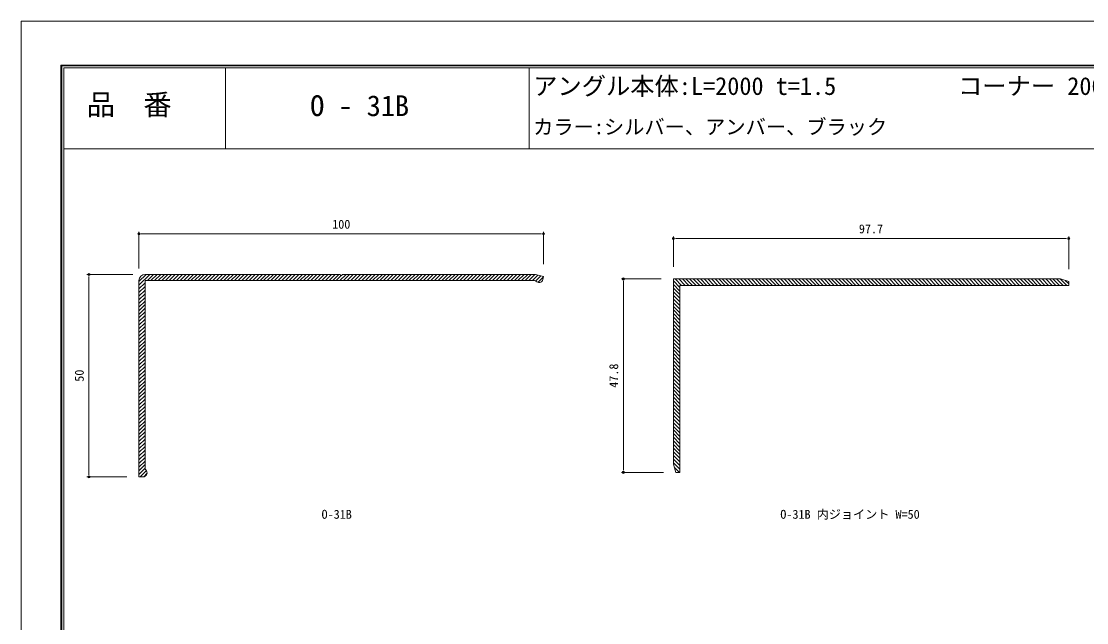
# Model space of a CAD drawing. Units: millimetres on the paper. Extents: x -210 to 210, y -148 to 149.
# Drawn here: x -210 to 53.3, y 0 to 148.5 of the extents above; entities that cross this region are included whole.
import ezdxf
from ezdxf.enums import TextEntityAlignment as Align

# ---------------------------------------------------------------- set-up
doc = ezdxf.new("R2010")
doc.units = ezdxf.units.MM
for name, color, linetype, lineweight in [('0-0_0', 7, 'Continuous', 9), ('0-1_1-1図枠', 3, 'Continuous', 18), ('0-3_2-1寸法', 7, 'Continuous', 9), ('0-4_Defpoints', 7, 'Continuous', 9), ('0-6_5-1実寸型', 1, 'Continuous', 18), ('0-7_6-1ハッチング', 6, 'Continuous', 18)]:
    doc.layers.add(name, color=color, linetype=linetype, lineweight=lineweight)
doc.layers.add('0-2_1-2図名', color=7, linetype='Continuous')
doc.layers.add('0-5_1-4文字', color=7, linetype='Continuous')
doc.styles.add('ＭＳ ゴシック', font='')
doc.styles.get('ＭＳ ゴシック').set_extended_font_data('MS Gothic')

# ---------------------------------------------------------------- blocks, each defined once
blk = doc.blocks.new('_Dot')
at = {"layer": '0-0_0'}
for p, q in [((-4, 0), (-8, 0)), ((2, 0), (-2, 0))]:
    blk.add_line(p, q, dxfattribs=at)
blk.add_circle((0, 0), 2, dxfattribs=at)

msp = doc.modelspace()

# ---------------------------------------------------------------- linework, layer by layer
at = {"layer": '0-1_1-1図枠'}
for p, q in [((-199.991, 137.502), (-199.991, -137.498)), ((-199.991, 137.502), (200.009, 137.502)), ((-199.491, 137.002), (-199.491, -136.998)), ((-199.491, 137.002), (199.509, 137.002)), ((-159.491, 137.002), (-159.491, 117.002)), ((-84.491, 137.002), (-84.491, 117.002)), ((-199.491, 117.002), (199.509, 117.002))]:
    msp.add_line(p, q, dxfattribs=at)
at = {"layer": '0-3_2-1寸法'}
for p, q in [((-180.912, 87.502), (-180.912, 96.502)), ((-179.912, 96.002), (-81.912, 96.002)), ((-80.912, 88.502), (-80.912, 96.502)), ((-48.841, 87.877), (-48.841, 95.377)), ((-47.841, 94.877), (47.859, 94.877)), ((48.859, 87.277), (48.859, 95.377)), ((-182.442, 86.002), (-193.771, 86.002)), ((-193.271, 37.002), (-193.271, 85.002)), ((-51.841, 84.877), (-61.699, 84.877)), ((-61.199, 38.127), (-61.199, 83.877)), ((-51.241, 37.127), (-61.699, 37.127)), ((-183.912, 36.002), (-193.771, 36.002))]:
    msp.add_line(p, q, dxfattribs=at)
at = {"layer": '0-4_Defpoints'}
for q in [(-200.191, -137.698), (200.209, 137.702), (-200.191, -137.698), (200.209, 137.702)]:
    msp.add_line((-200.191, 137.702), q, dxfattribs=at)
msp.add_lwpolyline([(-209.991, -148.498), (-209.991, 148.502), (210.009, 148.502), (210.009, -148.498)], close=True, dxfattribs=at)
at = {"layer": '0-6_5-1実寸型'}
for points in [[(-180.912, 84.502), (-180.912, 36.002), (-179.912, 36.002)], [(-131.081, 85.795), (-131.212, 86.002), (-179.412, 86.002)], [(-179.412, 38.12), (-179.412, 84.502), (-83.185, 84.502)], [(-82.912, 86.002), (-130.612, 86.002), (-130.743, 85.795)], [(-81.101, 84.747), (-80.912, 85.502), (-82.912, 86.002)]]:
    msp.add_lwpolyline(points, dxfattribs=at)
msp.add_lwpolyline([(-48.241, 37.127), (-48.841, 39.127), (-48.841, 84.877), (46.859, 84.877), (48.859, 84.277), (48.859, 83.277), (-47.241, 83.277), (-47.241, 37.127)], close=True, dxfattribs=at)
for centre, radius, start, end in [((-179.412, 84.502), 1.5, 90, 180), ((-130.912, 85.902), 0.2, 212.33353, 327.66647), ((-83.185, 84.002), 0.5, 41.85953, 90), ((-82.068, 85.003), 1, 221.85953, 345.14023), ((-179.912, 37.002), 1, 270, 48.18969), ((-178.912, 38.12), 0.5, 180, 228.18969)]:
    msp.add_arc(centre, radius, start, end, dxfattribs=at)
at = {"layer": '0-7_6-1ハッチング'}
for p, q in [((-180.912, 84.223), (-179.133, 86.002)), ((-180.912, 83.325), (-178.235, 86.002)), ((-180.52, 85.513), (-180.424, 85.61)), ((-178.837, 84.502), (-177.337, 86.002)), ((-177.939, 84.502), (-176.439, 86.002)), ((-177.041, 84.502), (-175.541, 86.002)), ((-176.143, 84.502), (-174.643, 86.002)), ((-175.245, 84.502), (-173.745, 86.002)), ((-174.347, 84.502), (-172.847, 86.002)), ((-173.449, 84.502), (-171.949, 86.002)), ((-172.551, 84.502), (-171.051, 86.002)), ((-171.653, 84.502), (-170.153, 86.002)), ((-170.755, 84.502), (-169.255, 86.002)), ((-169.857, 84.502), (-168.357, 86.002)), ((-168.959, 84.502), (-167.459, 86.002)), ((-168.061, 84.502), (-166.561, 86.002)), ((-167.163, 84.502), (-165.663, 86.002)), ((-166.265, 84.502), (-164.765, 86.002)), ((-165.367, 84.502), (-163.867, 86.002)), ((-164.469, 84.502), (-162.969, 86.002)), ((-163.571, 84.502), (-162.071, 86.002)), ((-162.673, 84.502), (-161.173, 86.002)), ((-161.775, 84.502), (-160.275, 86.002)), ((-160.877, 84.502), (-159.377, 86.002)), ((-159.979, 84.502), (-158.479, 86.002)), ((-159.081, 84.502), (-157.581, 86.002)), ((-158.183, 84.502), (-156.683, 86.002)), ((-157.285, 84.502), (-155.785, 86.002)), ((-156.387, 84.502), (-154.887, 86.002)), ((-155.489, 84.502), (-153.989, 86.002)), ((-154.591, 84.502), (-153.091, 86.002)), ((-153.693, 84.502), (-152.193, 86.002)), ((-152.795, 84.502), (-151.295, 86.002)), ((-151.897, 84.502), (-150.397, 86.002)), ((-150.999, 84.502), (-149.499, 86.002)), ((-150.101, 84.502), (-148.601, 86.002)), ((-149.203, 84.502), (-147.703, 86.002)), ((-148.305, 84.502), (-146.805, 86.002)), ((-147.407, 84.502), (-145.907, 86.002)), ((-146.508, 84.502), (-145.008, 86.002)), ((-145.61, 84.502), (-144.11, 86.002)), ((-144.712, 84.502), (-143.212, 86.002)), ((-143.814, 84.502), (-142.314, 86.002)), ((-142.916, 84.502), (-141.416, 86.002)), ((-142.018, 84.502), (-140.518, 86.002)), ((-141.12, 84.502), (-139.62, 86.002)), ((-140.222, 84.502), (-138.722, 86.002)), ((-139.324, 84.502), (-137.824, 86.002)), ((-138.426, 84.502), (-136.926, 86.002)), ((-137.528, 84.502), (-136.028, 86.002)), ((-136.63, 84.502), (-135.13, 86.002)), ((-135.732, 84.502), (-134.232, 86.002)), ((-134.834, 84.502), (-133.334, 86.002)), ((-133.936, 84.502), (-132.436, 86.002)), ((-133.038, 84.502), (-131.538, 86.002)), ((-132.14, 84.502), (-130.938, 85.704)), ((-131.242, 84.502), (-129.742, 86.002)), ((-130.344, 84.502), (-128.844, 86.002)), ((-129.446, 84.502), (-127.946, 86.002)), ((-128.548, 84.502), (-127.048, 86.002)), ((-127.65, 84.502), (-126.15, 86.002)), ((-126.752, 84.502), (-125.252, 86.002)), ((-125.854, 84.502), (-124.354, 86.002)), ((-124.956, 84.502), (-123.456, 86.002)), ((-124.058, 84.502), (-122.558, 86.002)), ((-123.16, 84.502), (-121.66, 86.002)), ((-122.262, 84.502), (-120.762, 86.002)), ((-121.364, 84.502), (-119.864, 86.002)), ((-120.466, 84.502), (-118.966, 86.002)), ((-119.568, 84.502), (-118.068, 86.002)), ((-118.67, 84.502), (-117.17, 86.002)), ((-117.772, 84.502), (-116.272, 86.002)), ((-116.874, 84.502), (-115.374, 86.002)), ((-115.976, 84.502), (-114.476, 86.002)), ((-115.078, 84.502), (-113.578, 86.002)), ((-114.18, 84.502), (-112.68, 86.002)), ((-113.282, 84.502), (-111.782, 86.002)), ((-112.384, 84.502), (-110.884, 86.002)), ((-111.486, 84.502), (-109.986, 86.002)), ((-110.587, 84.502), (-109.087, 86.002)), ((-109.689, 84.502), (-108.189, 86.002)), ((-108.791, 84.502), (-107.291, 86.002)), ((-107.893, 84.502), (-106.393, 86.002)), ((-106.995, 84.502), (-105.495, 86.002)), ((-106.097, 84.502), (-104.597, 86.002)), ((-105.199, 84.502), (-103.699, 86.002)), ((-104.301, 84.502), (-102.801, 86.002)), ((-103.403, 84.502), (-101.903, 86.002)), ((-102.505, 84.502), (-101.005, 86.002)), ((-101.607, 84.502), (-100.107, 86.002)), ((-100.709, 84.502), (-99.209, 86.002)), ((-99.811, 84.502), (-98.311, 86.002)), ((-98.913, 84.502), (-97.413, 86.002)), ((-98.015, 84.502), (-96.515, 86.002)), ((-97.117, 84.502), (-95.617, 86.002)), ((-96.219, 84.502), (-94.719, 86.002)), ((-95.321, 84.502), (-93.821, 86.002)), ((-94.423, 84.502), (-92.923, 86.002)), ((-93.525, 84.502), (-92.025, 86.002)), ((-92.627, 84.502), (-91.127, 86.002)), ((-91.729, 84.502), (-90.229, 86.002)), ((-90.831, 84.502), (-89.331, 86.002)), ((-89.933, 84.502), (-88.433, 86.002)), ((-89.035, 84.502), (-87.535, 86.002)), ((-88.137, 84.502), (-86.637, 86.002)), ((-87.239, 84.502), (-85.739, 86.002)), ((-86.341, 84.502), (-84.841, 86.002)), ((-85.443, 84.502), (-83.943, 86.002)), ((-84.545, 84.502), (-83.045, 86.002)), ((-83.647, 84.502), (-82.3, 85.849)), ((-82.865, 84.386), (-81.581, 85.669)), ((-82.318, 84.035), (-80.933, 85.42)), ((-47.241, 82.803), (-48.841, 84.403)), ((-46.817, 83.277), (-48.417, 84.877)), ((-45.919, 83.277), (-47.519, 84.877)), ((-45.021, 83.277), (-46.621, 84.877)), ((-44.123, 83.277), (-45.723, 84.877)), ((-43.225, 83.277), (-44.825, 84.877)), ((-42.327, 83.277), (-43.927, 84.877)), ((-41.429, 83.277), (-43.029, 84.877)), ((-40.531, 83.277), (-42.131, 84.877)), ((-39.633, 83.277), (-41.233, 84.877)), ((-38.735, 83.277), (-40.335, 84.877)), ((-37.837, 83.277), (-39.437, 84.877)), ((-36.939, 83.277), (-38.539, 84.877)), ((-36.041, 83.277), (-37.641, 84.877)), ((-35.143, 83.277), (-36.743, 84.877)), ((-34.245, 83.277), (-35.845, 84.877)), ((-33.347, 83.277), (-34.947, 84.877)), ((-32.448, 83.277), (-34.048, 84.877)), ((-31.55, 83.277), (-33.15, 84.877)), ((-30.652, 83.277), (-32.252, 84.877)), ((-29.754, 83.277), (-31.354, 84.877)), ((-28.856, 83.277), (-30.456, 84.877)), ((-27.958, 83.277), (-29.558, 84.877)), ((-27.06, 83.277), (-28.66, 84.877)), ((-26.162, 83.277), (-27.762, 84.877)), ((-25.264, 83.277), (-26.864, 84.877)), ((-24.366, 83.277), (-25.966, 84.877)), ((-23.468, 83.277), (-25.068, 84.877)), ((-22.57, 83.277), (-24.17, 84.877)), ((-21.672, 83.277), (-23.272, 84.877)), ((-20.774, 83.277), (-22.374, 84.877)), ((-19.876, 83.277), (-21.476, 84.877)), ((-18.978, 83.277), (-20.578, 84.877)), ((-18.08, 83.277), (-19.68, 84.877)), ((-17.182, 83.277), (-18.782, 84.877)), ((-16.284, 83.277), (-17.884, 84.877)), ((-15.386, 83.277), (-16.986, 84.877)), ((-14.488, 83.277), (-16.088, 84.877)), ((-13.59, 83.277), (-15.19, 84.877)), ((-12.692, 83.277), (-14.292, 84.877)), ((-11.794, 83.277), (-13.394, 84.877)), ((-10.896, 83.277), (-12.496, 84.877)), ((-9.998, 83.277), (-11.598, 84.877)), ((-9.1, 83.277), (-10.7, 84.877)), ((-8.202, 83.277), (-9.802, 84.877)), ((-7.304, 83.277), (-8.904, 84.877)), ((-6.406, 83.277), (-8.006, 84.877)), ((-5.508, 83.277), (-7.108, 84.877)), ((-4.61, 83.277), (-6.21, 84.877)), ((-3.712, 83.277), (-5.312, 84.877)), ((-2.814, 83.277), (-4.414, 84.877)), ((-1.916, 83.277), (-3.516, 84.877)), ((-1.018, 83.277), (-2.618, 84.877)), ((-0.12, 83.277), (-1.72, 84.877)), ((0.778, 83.277), (-0.822, 84.877)), ((1.676, 83.277), (0.076, 84.877)), ((2.575, 83.277), (0.975, 84.877)), ((3.473, 83.277), (1.873, 84.877)), ((4.371, 83.277), (2.771, 84.877)), ((5.269, 83.277), (3.669, 84.877)), ((6.167, 83.277), (4.567, 84.877)), ((7.065, 83.277), (5.465, 84.877)), ((7.963, 83.277), (6.363, 84.877)), ((8.861, 83.277), (7.261, 84.877)), ((9.759, 83.277), (8.159, 84.877)), ((10.657, 83.277), (9.057, 84.877)), ((11.555, 83.277), (9.955, 84.877)), ((12.453, 83.277), (10.853, 84.877)), ((13.351, 83.277), (11.751, 84.877)), ((14.249, 83.277), (12.649, 84.877)), ((15.147, 83.277), (13.547, 84.877)), ((16.045, 83.277), (14.445, 84.877)), ((16.943, 83.277), (15.343, 84.877)), ((17.841, 83.277), (16.241, 84.877)), ((18.739, 83.277), (17.139, 84.877)), ((19.637, 83.277), (18.037, 84.877)), ((20.535, 83.277), (18.935, 84.877)), ((21.433, 83.277), (19.833, 84.877)), ((22.331, 83.277), (20.731, 84.877)), ((23.229, 83.277), (21.629, 84.877)), ((24.127, 83.277), (22.527, 84.877)), ((25.025, 83.277), (23.425, 84.877)), ((25.923, 83.277), (24.323, 84.877)), ((26.821, 83.277), (25.221, 84.877)), ((27.719, 83.277), (26.119, 84.877)), ((28.617, 83.277), (27.017, 84.877)), ((29.515, 83.277), (27.915, 84.877)), ((30.413, 83.277), (28.813, 84.877)), ((31.311, 83.277), (29.711, 84.877)), ((32.209, 83.277), (30.609, 84.877)), ((33.107, 83.277), (31.507, 84.877)), ((34.005, 83.277), (32.405, 84.877)), ((34.903, 83.277), (33.303, 84.877)), ((35.801, 83.277), (34.201, 84.877)), ((36.699, 83.277), (35.099, 84.877)), ((37.598, 83.277), (35.998, 84.877)), ((38.496, 83.277), (36.896, 84.877)), ((39.394, 83.277), (37.794, 84.877)), ((40.292, 83.277), (38.692, 84.877)), ((41.19, 83.277), (39.59, 84.877)), ((42.088, 83.277), (40.488, 84.877)), ((42.986, 83.277), (41.386, 84.877)), ((43.884, 83.277), (42.284, 84.877)), ((44.782, 83.277), (43.182, 84.877)), ((45.68, 83.277), (44.08, 84.877)), ((46.578, 83.277), (44.978, 84.877)), ((47.476, 83.277), (45.876, 84.877)), ((48.374, 83.277), (46.774, 84.877)), ((48.859, 83.689), (48.02, 84.529)), ((-180.912, 82.427), (-179.412, 83.927)), ((-180.912, 81.529), (-179.412, 83.029)), ((-180.912, 80.631), (-179.412, 82.131)), ((-47.241, 81.905), (-48.841, 83.505)), ((-47.241, 81.007), (-48.841, 82.607)), ((-47.241, 80.109), (-48.841, 81.709)), ((-180.912, 79.733), (-179.412, 81.233)), ((-180.912, 78.835), (-179.412, 80.335)), ((-180.912, 77.937), (-179.412, 79.437)), ((-47.241, 79.21), (-48.841, 80.81)), ((-47.241, 78.312), (-48.841, 79.912)), ((-47.241, 77.414), (-48.841, 79.014)), ((-180.912, 77.039), (-179.412, 78.539)), ((-180.912, 76.141), (-179.412, 77.641)), ((-180.912, 75.243), (-179.412, 76.743)), ((-47.241, 76.516), (-48.841, 78.116)), ((-47.241, 75.618), (-48.841, 77.218)), ((-180.912, 74.345), (-179.412, 75.845)), ((-180.912, 73.447), (-179.412, 74.947)), ((-180.912, 72.549), (-179.412, 74.049)), ((-47.241, 74.72), (-48.841, 76.32)), ((-47.241, 73.822), (-48.841, 75.422)), ((-47.241, 72.924), (-48.841, 74.524)), ((-180.912, 71.651), (-179.412, 73.151)), ((-180.912, 70.753), (-179.412, 72.253)), ((-180.912, 69.855), (-179.412, 71.355)), ((-47.241, 72.026), (-48.841, 73.626)), ((-47.241, 71.128), (-48.841, 72.728)), ((-47.241, 70.23), (-48.841, 71.83)), ((-180.912, 68.957), (-179.412, 70.457)), ((-180.912, 68.059), (-179.412, 69.559)), ((-180.912, 67.161), (-179.412, 68.661)), ((-47.241, 69.332), (-48.841, 70.932)), ((-47.241, 68.434), (-48.841, 70.034)), ((-47.241, 67.536), (-48.841, 69.136)), ((-180.912, 66.263), (-179.412, 67.763)), ((-180.912, 65.365), (-179.412, 66.865)), ((-180.912, 64.467), (-179.412, 65.967)), ((-47.241, 66.638), (-48.841, 68.238)), ((-47.241, 65.74), (-48.841, 67.34)), ((-47.241, 64.842), (-48.841, 66.442)), ((-180.912, 63.569), (-179.412, 65.069)), ((-180.912, 62.671), (-179.412, 64.171)), ((-180.912, 61.773), (-179.412, 63.273)), ((-47.241, 63.944), (-48.841, 65.544)), ((-47.241, 63.046), (-48.841, 64.646)), ((-47.241, 62.148), (-48.841, 63.748)), ((-180.912, 60.875), (-179.412, 62.375)), ((-180.912, 59.977), (-179.412, 61.477)), ((-180.912, 59.079), (-179.412, 60.579)), ((-47.241, 61.25), (-48.841, 62.85)), ((-47.241, 60.352), (-48.841, 61.952)), ((-47.241, 59.454), (-48.841, 61.054)), ((-180.912, 58.181), (-179.412, 59.681)), ((-180.912, 57.282), (-179.412, 58.782)), ((-47.241, 58.556), (-48.841, 60.156)), ((-47.241, 57.658), (-48.841, 59.258)), ((-47.241, 56.76), (-48.841, 58.36)), ((-180.912, 56.384), (-179.412, 57.884)), ((-180.912, 55.486), (-179.412, 56.986)), ((-180.912, 54.588), (-179.412, 56.088)), ((-47.241, 55.862), (-48.841, 57.462)), ((-47.241, 54.964), (-48.841, 56.564)), ((-47.241, 54.066), (-48.841, 55.666)), ((-180.912, 53.69), (-179.412, 55.19)), ((-180.912, 52.792), (-179.412, 54.292)), ((-180.912, 51.894), (-179.412, 53.394)), ((-47.241, 53.168), (-48.841, 54.768)), ((-47.241, 52.27), (-48.841, 53.87)), ((-47.241, 51.372), (-48.841, 52.972)), ((-180.912, 50.996), (-179.412, 52.496)), ((-180.912, 50.098), (-179.412, 51.598)), ((-180.912, 49.2), (-179.412, 50.7)), ((-47.241, 50.474), (-48.841, 52.074)), ((-47.241, 49.576), (-48.841, 51.176)), ((-47.241, 48.678), (-48.841, 50.278)), ((-180.912, 48.302), (-179.412, 49.802)), ((-180.912, 47.404), (-179.412, 48.904)), ((-180.912, 46.506), (-179.412, 48.006)), ((-47.241, 47.78), (-48.841, 49.38)), ((-47.241, 46.882), (-48.841, 48.482)), ((-47.241, 45.984), (-48.841, 47.584)), ((-180.912, 45.608), (-179.412, 47.108)), ((-180.912, 44.71), (-179.412, 46.21)), ((-180.912, 43.812), (-179.412, 45.312)), ((-47.241, 45.086), (-48.841, 46.686)), ((-47.241, 44.187), (-48.841, 45.787)), ((-47.241, 43.289), (-48.841, 44.889)), ((-180.912, 42.914), (-179.412, 44.414)), ((-180.912, 42.016), (-179.412, 43.516)), ((-180.912, 41.118), (-179.412, 42.618)), ((-47.241, 42.391), (-48.841, 43.991)), ((-47.241, 41.493), (-48.841, 43.093)), ((-47.241, 40.595), (-48.841, 42.195)), ((-180.912, 40.22), (-179.412, 41.72)), ((-180.912, 39.322), (-179.412, 40.822)), ((-180.912, 38.424), (-179.412, 39.924)), ((-47.241, 39.697), (-48.841, 41.297)), ((-47.241, 38.799), (-48.841, 40.399)), ((-47.241, 37.901), (-48.841, 39.501)), ((-180.912, 37.526), (-179.412, 39.026)), ((-180.912, 36.628), (-179.412, 38.128)), ((-180.64, 36.002), (-179.082, 37.56)), ((-47.364, 37.127), (-48.616, 38.379)), ((-179.724, 36.02), (-178.93, 36.814))]:
    msp.add_line(p, q, dxfattribs=at)

# ---------------------------------------------------------------- block references
at = {"layer": '0-3_2-1寸法', "xscale": 0.125, "yscale": 0.125}
for p, rotation in [((-180.912, 96.002), 180), ((-48.841, 94.877), 180), ((-193.271, 86.002), 90), ((-61.199, 84.877), 90), ((-193.271, 36.002), 270), ((-61.199, 37.127), 270)]:
    msp.add_blockref('_Dot', p, dxfattribs=dict(at, rotation=rotation))
for p in [(-80.912, 96.002), (48.859, 94.877)]:
    msp.add_blockref('_Dot', p, dxfattribs=at)

# ---------------------------------------------------------------- texts
at = {"layer": '0-2_1-2図名', "style": 'ＭＳ ゴシック'}
for s, p in [('品\u3000番', (-193.821, 123.822)), ('O - 31B', (-138.596, 123.555))]:
    msp.add_text(s, height=5.132, dxfattribs=at).set_placement(p, align=Align.BOTTOM_LEFT)
at = {"layer": '0-3_2-1寸法', "style": 'ＭＳ ゴシック'}
for s, p in [('100', (-133.162, 96.627)), ('97.7', (-2.991, 95.502)), ('O-31B', (-135.785, 25.002)), ('O-31B 内ジョイント W=50', (-22.407, 25.002))]:
    msp.add_text(s, height=2.199, dxfattribs=at).set_placement(p, align=Align.BOTTOM_LEFT)
for s, p in [('47.8', (-61.824, 58.002)), ('50', (-193.896, 59.502))]:
    msp.add_text(s, height=2.199, rotation=90, dxfattribs=at).set_placement(p, align=Align.BOTTOM_LEFT)
at = {"layer": '0-5_1-4文字', "style": 'ＭＳ ゴシック'}
for s, height, p in [('アングル本体:L=2000 t=1.5', 4.399, (-83.491, 129.002)), ('コーナー 200ｘ200', 4.399, (21.509, 129.002)), ('カラー:シルバー、アンバー、ブラック', 3.666, (-83.491, 119.502))]:
    msp.add_text(s, height=height, dxfattribs=at).set_placement(p, align=Align.BOTTOM_LEFT)

doc.saveas('drawing.dxf')
